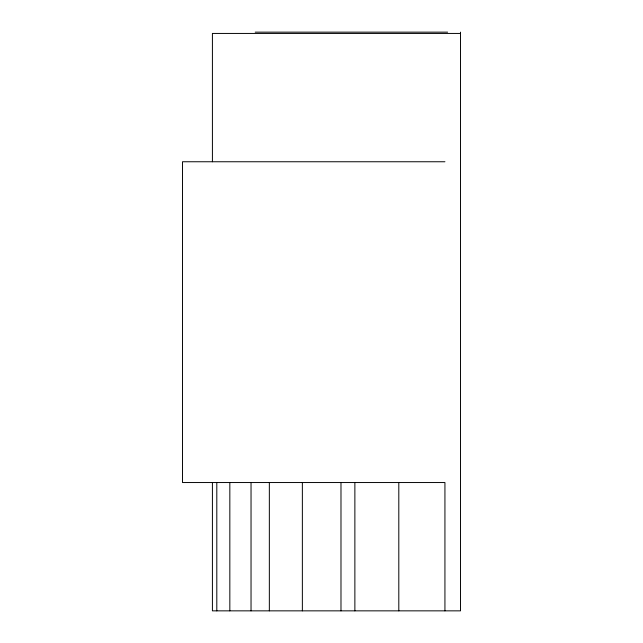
<?xml version="1.0" encoding="UTF-8"?>
<svg xmlns="http://www.w3.org/2000/svg" width="643" height="643" viewBox="0 0 643 643"><rect width="100%" height="100%" fill="white"/><g stroke="black" fill="none" stroke-linecap="round" stroke-linejoin="round"><path stroke-width="0.96" d="M255.207 32.15L447.616 32.15M460.509 33.436L212.415 33.436L212.415 161.755M444.932 161.755L182.491 161.755L182.491 482.539L444.932 482.539L444.932 610.85M460.509 32.15L460.509 610.85L212.415 610.85L212.415 482.539M398.805 482.539L398.805 610.85M354.872 482.539L354.872 610.85M340.983 482.539L340.983 610.85M302.363 482.539L302.363 610.85M269.345 482.539L269.345 610.85M251.035 482.539L251.035 610.85M229.832 482.539L229.832 610.85M216.804 482.539L216.804 610.85"/></g></svg>
